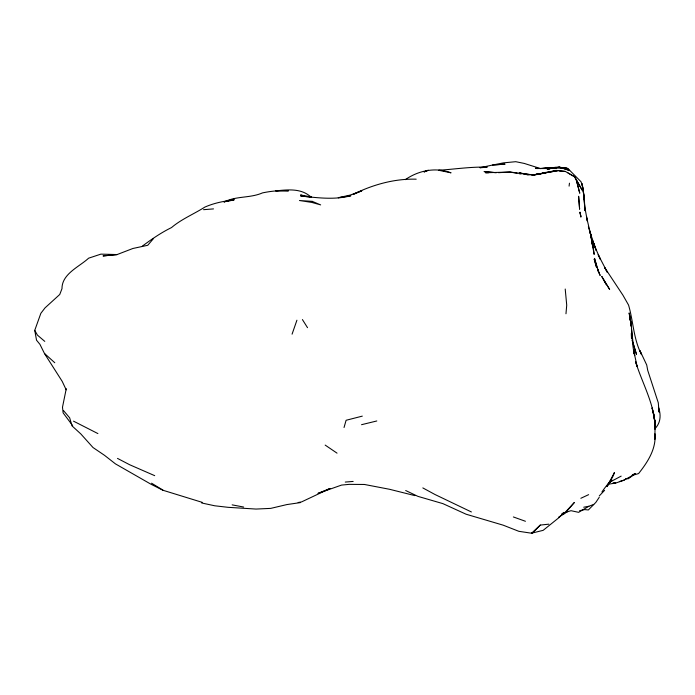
<?xml version="1.0" encoding="UTF-8"?>
<svg xmlns="http://www.w3.org/2000/svg" width="695" height="695" viewBox="0 0 695 695"><rect width="100%" height="100%" fill="white"/><g stroke="black" fill="none" stroke-linecap="round" stroke-linejoin="round"><path stroke-width="1.04" d="M655.038 429.223C655.394 405.281 642.354 383.953 635.543 361.574L637.098 366.395L633.64 350.454L634.57 354.919C631.008 341.132 632.91 326.65 629.105 312.924L630.313 320.36M654.951 433.828C656.349 448.97 647.558 462.227 638.592 473.573L632.441 475.354M655.038 428.45L655.098 424.15L653.37 412.231L655.098 424.15L654.864 439.205L654.968 434.297M654.812 423.585L655.107 419.91L654.525 423.09M565.973 313.775L566.72 305.166L565.217 289.033M569.092 186.13L569.448 183.185M66.268 388.67L62.489 407.218L63.123 412.882L72.645 425.635M344.034 427.521L346.101 420.275L362.304 416.131M296.921 320.213L292.074 334.165M66.19 389.817L62.194 381.355L44.602 353.738L39.936 344.338L36.531 340.203L34.75 330.36L40.849 313.323L45.027 307.885L59.753 294.48L61.994 288.625C61.855 273.847 79.273 266.828 88.639 258.175L100.914 254.127L117.108 254.561L132.901 248.48L147.757 245.283L153.586 238.455M601.94 491.982C606.075 485.431 612.191 480.271 614.415 472.539L606.996 486.648L610.227 481.913L621.174 476.11M599.255 497.272L595.841 502.389L588.344 509.965L584.686 509.591L579.569 510.712M654.794 428.798C660.728 423.099 661.214 414.95 658.495 407.383L659.016 411.97M567.224 510.729L574.331 502.52L563.289 514.37L558.754 517.037M604.607 490.322L599.264 495.952M559.345 517.254L564.027 512.38L561.508 514.178M405.68 490.522L417.886 496.352L442.923 503.64L466.102 514.222L503.163 525.168L518.835 531.31L532.153 533.308L540.293 525.072L548.841 524.178M532.153 533.308L531.666 533.169L540.293 525.072M559.049 517.567L543.151 530.346L531.666 533.169M609.532 482.617L612.46 480.271M632.328 474.763L635.352 473.582L628.35 478.742L625.439 478.777M142.319 246.143C151.527 239.297 161.266 232.556 171.5 227.586C181.378 219.16 193.853 214.103 204.843 207.101C214.13 203.01 224.059 201.055 234.093 199.908L228.125 201.194M563.289 514.37L567.433 511.65M593.721 504.422L588.865 506.281L578.622 512.337L571.003 510.695L564.27 512.788M607.508 484.337L615.648 483.068L623.658 480.358L632.711 475.337M405.324 179.649C418.555 170.449 435.687 166.948 451.055 172.829L438.675 170.275C454.921 169.163 470.993 166.687 487.369 167.13M580.838 498.289L588.639 494.658M353.234 194.331C372.746 184.722 394.317 178.563 416.201 179.188M354.181 194.07L361.826 190.804L350.167 195.078L338.274 197.719L350.914 195.738C334.338 200.108 317.45 197.762 300.735 196.025L311.508 197.076M424.037 171.952L428.285 170.223L424.324 171.847M619.341 481.583L624.466 479.915M480.297 167.756L486.318 167.217M540.206 174.15L546.209 172.334L542.439 173.403L556.539 170.449L565.339 171.43L574.565 176.756L582.132 190.039L574.565 176.756L568.11 173.029M224.085 201.993C236.204 195.782 250 198.353 262.484 192.897C271.05 191.099 279.711 190.248 288.468 190.838L275.715 190.882C287.678 189.683 300.987 188.058 310.708 196.807M224.19 201.967L234.484 198.961M361.539 424.697L376.803 420.97M479.967 167.721L492.972 164.95L505.065 164.142L492.564 165.045L503.58 162.847L515.76 161.692L524.282 163.438L540.875 168.668M547.964 169.285L549.953 168.868M551.943 168.451L559.579 167.182L569.553 170.475L559.31 167.156L549.771 168.546L535.689 168.511M583.713 507.22L588.865 506.281M532.283 174.992L540.788 173.62L532.726 175.079L519.356 172.907L524.265 174.011M553.185 168.077L547.061 168.998L556.93 167.399L565.643 167.834L567.893 168.529L581.055 181.786L582.897 187.45L584.373 199.3L584.886 210.663L584.121 198.874L584.782 207.041L587.397 221.192L586.623 216.814M555.227 167.773L559.31 167.156L567.893 168.529L562.907 168.016M300.44 502.589L286.905 504.57L270.737 508.384L256.021 509.061L228.038 507.315L214.738 505.786L201.68 502.98M542.03 168.511L553.081 167.721L565.643 167.834L556.278 167.347L542.143 168.511M532.161 175.097L538.199 174.393M498.515 172.681L510.026 172.047L533.352 174.923L557.625 170.718L534.69 174.68L556.539 170.449L553.898 170.51M298.146 502.511L301.578 501.903L330.003 488.489L317.971 493.398L341.575 485.075L349.194 484.363L364.449 484.467L389.556 489.289L414.88 495.622M540.649 168.399L556.278 167.347M553.081 167.721L560.917 167.808M345.267 482.069L353.164 481.426M203.574 209.682L213.504 208.9M613.65 483.068L615.727 483.051L612.877 483.077M488.559 172.742L485.544 172.734L510.026 172.047L517.106 173.316M539.676 168.503L535.454 168.225L537.504 168.572M559.093 170.927L565.339 171.43M496.56 172.681L484.05 171.604L495.518 172.664M524.308 174.323L529.573 174.792M519.13 173.68L521.154 174.037M311.586 196.998L300.588 194.982L304.584 196.242M232.147 504.865L243.641 507.037M526.228 174.454L528.191 174.897M202.271 502.372L163.438 490.409L151.553 483.19M513.362 516.95L525.437 521.276M154.707 475.667L129.67 464.747L117.498 458.396M97.899 433.576L73.514 421.153M163.004 490.305L150.997 484.233L115.457 463.878L104.485 455.303L93.008 447.528L80.82 433.932L72.002 425.853L69.665 417.843L63.549 410.632M422.829 487.916L434.966 494.501L471.392 511.963M325.173 445.095L337.032 453.149M44.775 341.384L37.443 335.138L34.75 330.36M44.628 353.581L54.766 362.729M302.412 319.57L307.529 327.692M603.373 279.399L609.637 289.424L601.731 276.367L606.127 284.464M593.156 242.868L594.885 246.682L589.846 231.722M592.609 240.366L596.249 250.513L593.009 242.329L600.28 259.174L598.178 254.683L607.308 272.24L604.589 267.453L622.937 295.201L628.567 305.079C633.362 321.516 633.475 339.16 641.563 354.65L639.956 350.654L646.724 364.997L647.723 370.357L658.295 402.813L659.034 411.874M593.009 242.329L594.885 246.682L593.035 242.095M597.465 268.948L600.072 275.316L597.465 268.948L598.821 272.675L594.512 258.375L597.196 267.983M588.361 226.692L591.601 237.386M632.163 340.229L636.516 354.528L633.084 343.043L631.425 328.561M586.988 218.951L592.618 243.015L594.173 254.405L591.784 241.095M633.64 350.454L634.778 355.632M580.742 216.18L580.907 217.092L580.03 212.105L580.742 216.18L580.116 212.618M630.339 320.343L629.757 316.051L630.191 320.352M631.303 326.693L630.93 321.724L631.103 325.964M631.408 333.148L631.451 336.38M631.408 333.383L631.46 338.561M117.09 254.561L103.008 255.942L117.108 254.561M312.229 201.359L299.467 200.516L311.812 202.419L320.647 204.895L312.229 201.359M596.432 266.993L594.225 259.226L596.432 266.993M577.137 182.907L576.12 179.249L579.76 193.21L577.137 182.907M653.378 413.204L652.101 407.939L654.369 418.277L653.378 413.204M590.846 235.162L589.994 231.105L592.783 246.855L590.264 232.286L591.089 236.7L590.846 235.162M583.948 195.608L582.036 183.654L584.373 199.3L583.948 195.608M579.595 209.065L578.631 196.346L579.595 209.065"/></g></svg>
